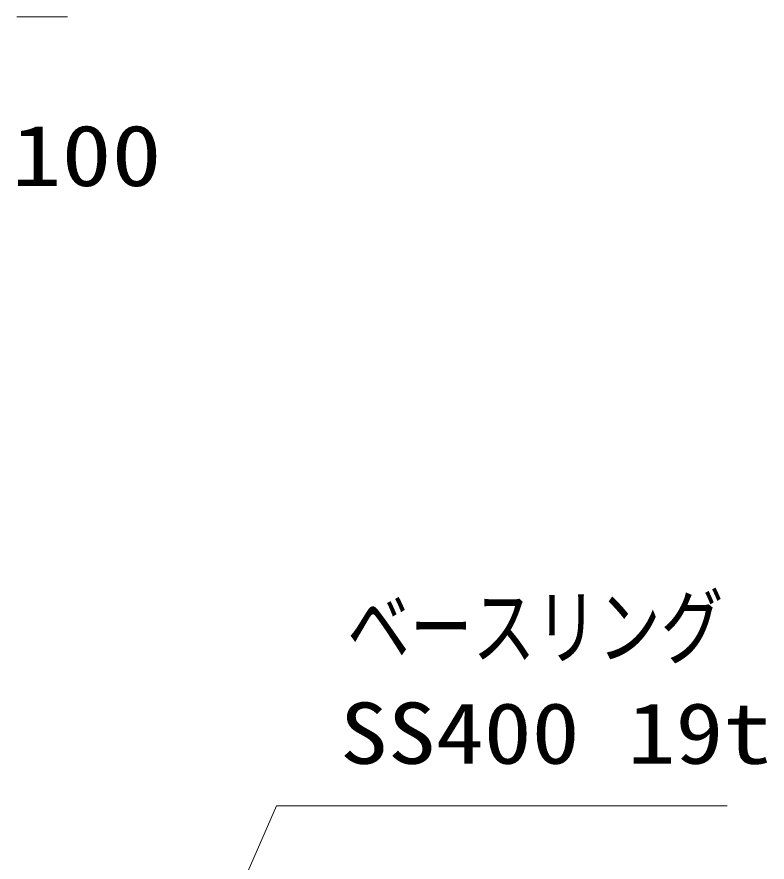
# Model space of a CAD drawing. Units: millimetres, scale not verified. Extents: x -11880 to 11880, y -8400 to 8400.
# Drawn here: x 3983 to 5468, y 679 to 2352 of the extents above; entities that cross this region are included whole.
import ezdxf
from ezdxf.enums import TextEntityAlignment as Align

# ---------------------------------------------------------------- set-up
doc = ezdxf.new("R2010")
doc.units = ezdxf.units.MM
doc.header["$LTSCALE"] = 30
doc.linetypes.add('USER2', pattern=[18, 12, -1.5, 3, -1.5])
for name, color, linetype, lineweight in [('0-1_外形線', 7, 'Continuous', 35), ('0-3_寸法線', 4, 'Continuous', 18), ('0-5_細線', 2, 'Continuous', 35), ('0-7_軸線', 200, 'USER2', 15)]:
    doc.layers.add(name, color=color, linetype=linetype, lineweight=lineweight)
doc.styles.add('ＭＳ ゴシック', font='')
doc.styles.get('ＭＳ ゴシック').set_extended_font_data('MS Gothic')

# ---------------------------------------------------------------- blocks, each defined once
blk = doc.blocks.new('S222')
at = {"layer": '0-3_寸法線'}
for points in [[(5388202.3, 87840404.8), (5361451.9, 87840404.8), (5345025.9, 87802753.4), (5343826.3, 87800003.6)], [(5344567.6, 87802953.3), (5343826.3, 87800003.6), (5345484.2, 87802553.4)]]:
    blk.add_lwpolyline(points, dxfattribs=at)
at = {"layer": '0-3_寸法線', "color": 254, "style": 'ＭＳ ゴシック'}
for s, width, p in [('ベースリング', 0.75, (5365651.9, 87848105.4)), ('SS400 19t', 1.15, (5365219.9, 87841805.4))]:
    blk.add_text(s, height=3637, dxfattribs=dict(at, width=width)).set_placement(p, align=Align.BOTTOM_LEFT)
blk = doc.blocks.new('A$C71ED2D51')
at = {"layer": '0-1_外形線'}
for p, q in [((-3750, 36000), (3750, 36000)), ((-4950, 33000), (-4170, 33000)), ((-4950, 29400), (-4950, 33000)), ((-4170, 33000), (-4170, 29400)), ((-3750, 32700), (-4170, 32700)), ((-4170, 29700), (-3750, 29700)), ((-4170, 29400), (-4950, 29400)), ((-3750, 9600), (-5700, 9600)), ((-6000, 9300), (-6000, 7350)), ((-5700, 7050), (-3750, 7050)), ((3750, 750), (-3750, 750)), ((-2097, 570), (-2097, 750)), ((2097, 570), (2097, 750))]:
    blk.add_line(p, q, dxfattribs=at)
for points in [[(-3750, 36000), (3750, 36000), (3750, 750), (-3750, 750)], [(-3750, 570), (3750, 570), (3750, 0), (-3750, 0)]]:
    blk.add_lwpolyline(points, close=True, dxfattribs=at)
for centre, start, end in [((-5700, 9300), 90, 180), ((-5700, 7350), 180, 270)]:
    blk.add_arc(centre, 300, start, end, dxfattribs=at)
at = {"layer": '0-5_細線'}
for p, q in [((3750, 29310), (-3750, 29310)), ((3750, 28950), (-3750, 28950))]:
    blk.add_line(p, q, dxfattribs=at)
blk.add_circle((-5250, 8700), 240, dxfattribs=at)
at = {"layer": '0-7_軸線'}
blk.add_line((0, 39009), (0, -27189), dxfattribs=at)

msp = doc.modelspace()

# ---------------------------------------------------------------- linework, layer by layer
at = {"layer": '0-3_寸法線'}
msp.add_line((3983.04, 2352.15), (4083.04, 2352.15), dxfattribs=at)

# ---------------------------------------------------------------- block references
at = {"layer": '0-1_外形線', "xscale": 0.03333333, "yscale": 0.03333333}
msp.add_blockref('A$C71ED2D51', (3883.04, -566.41), dxfattribs=at)
at = {"layer": '0-3_寸法線', "xscale": 0.03333333, "yscale": 0.03333333}
msp.add_blockref('S222', (-174218.27, -2927222.78), dxfattribs=at)

# ---------------------------------------------------------------- texts
at = {"layer": '0-3_寸法線', "color": 254, "style": 'ＭＳ ゴシック', "width": 1.2}
msp.add_text('100', height=121.2, dxfattribs=at).set_placement((3972.44, 1980.84), align=Align.BOTTOM_LEFT)

doc.saveas('drawing.dxf')
